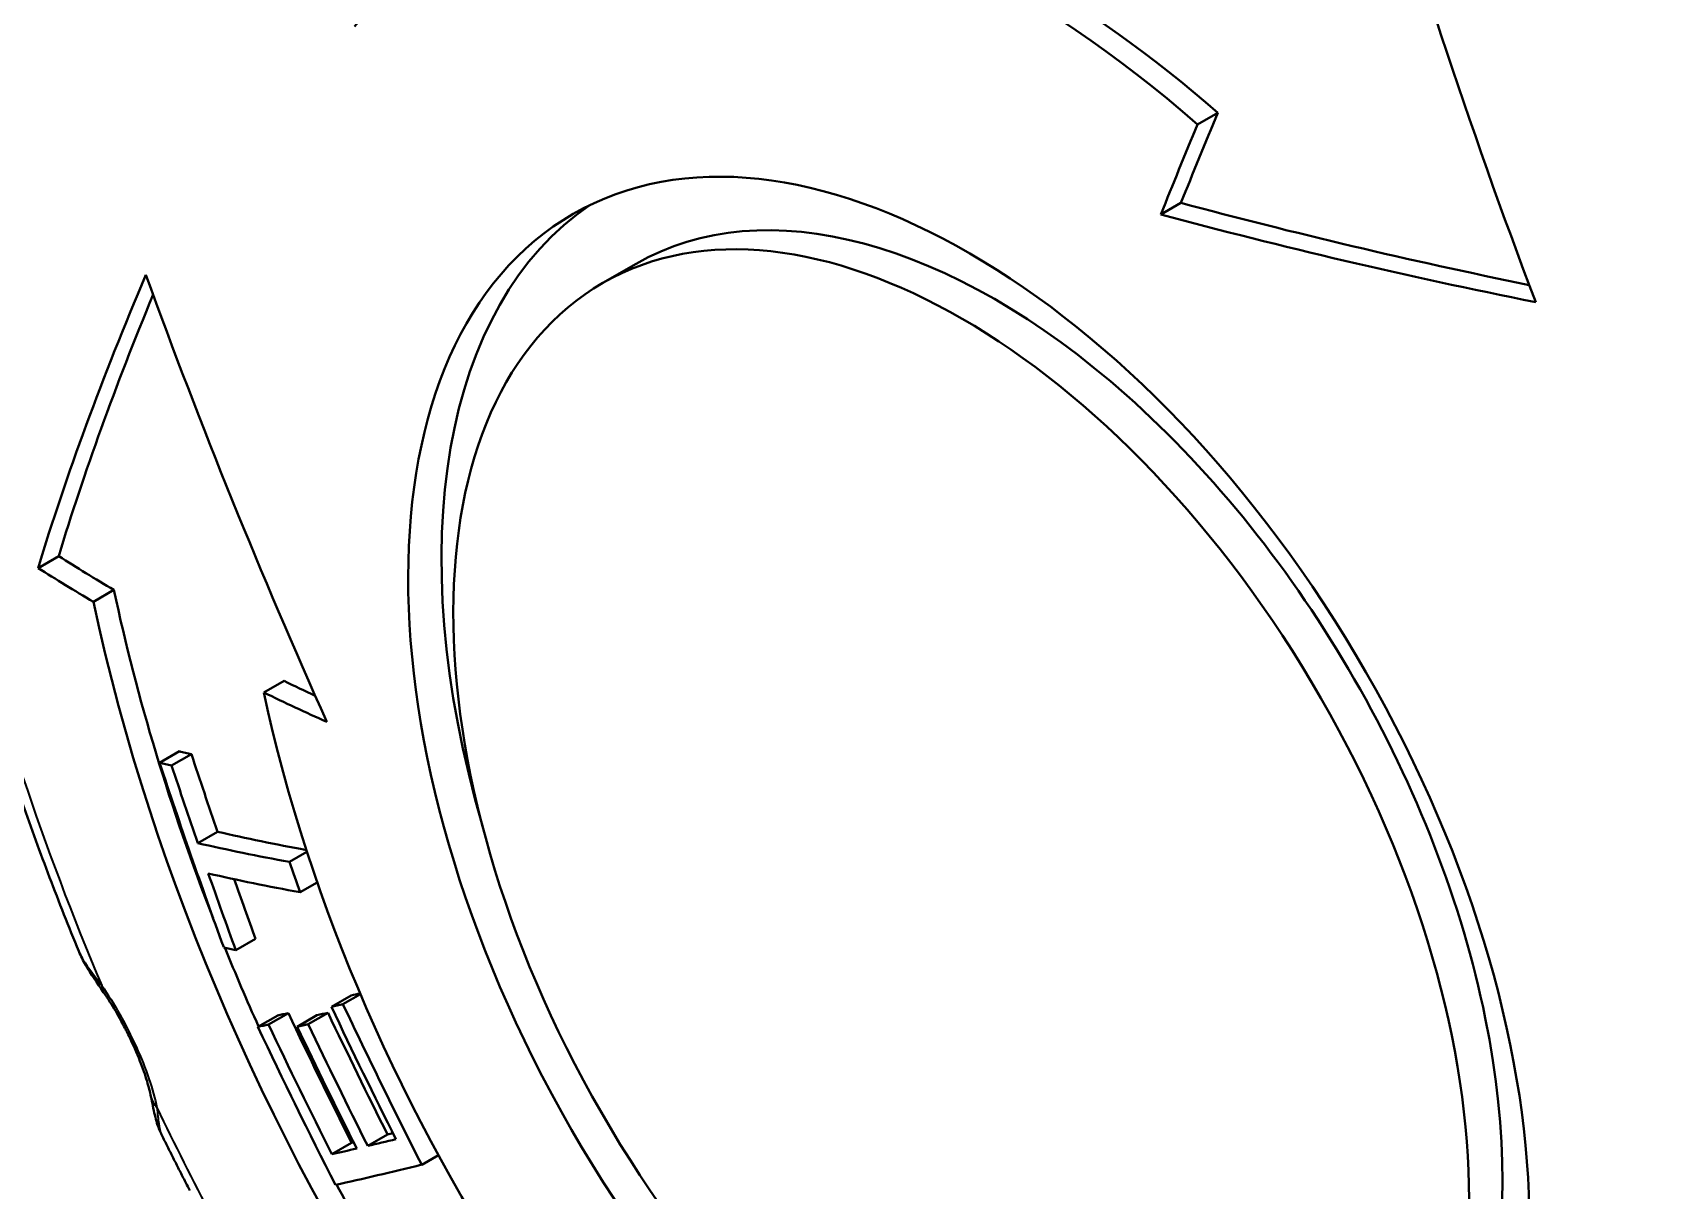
# Model space of a CAD drawing. Header units: millimetres. Extents: x 0 to 3364, y 0 to 2376.
# Drawn here: x 2996.94 to 3005.61, y 2020.78 to 2026.99 of the extents above; entities that cross this region are included whole.
import ezdxf

# ---------------------------------------------------------------- set-up
doc = ezdxf.new("R2010")
doc.units = ezdxf.units.MM
doc.header["$LTSCALE"] = 4
doc.layers.add('가시적인 것(ISO)', color=3, linetype='Continuous', lineweight=40, true_color=0x00ff00)
doc.layers.add('가시적인 좁은 것(ISO)', color=3, linetype='Continuous', lineweight=35, true_color=0x00ff00)

msp = doc.modelspace()

# ---------------------------------------------------------------- linework, layer by layer
at = {"layer": '가시적인 것(ISO)'}
for p, q in [((3003.293, 2026.5611), (3003.1846, 2026.4987)), ((3003.0956, 2026.0781), (3002.9877, 2026.016)), ((3000.1746, 2025.7513), (2999.9961, 2025.6485)), ((2997.0797, 2024.1847), (2996.9689, 2024.1208)), ((2997.3756, 2024.0032), (2997.2655, 2023.9398)), ((2998.2882, 2023.5155), (2998.1798, 2023.453)), ((2997.7264, 2023.1382), (2997.6203, 2023.0772)), ((2997.7911, 2023.1231), (2997.685, 2023.062)), ((2997.9312, 2022.7074), (2997.8251, 2022.6463)), ((2998.4106, 2022.599), (2998.3172, 2022.5452)), ((2998.4656, 2022.4357), (2998.3737, 2022.3828)), ((2998.135, 2022.1335), (2998.0289, 2022.0724)), ((2998.6478, 2021.8293), (2998.5418, 2021.7682)), ((2998.6968, 2021.8373), (2998.6032, 2021.7834)), ((2998.2535, 2021.7224), (2998.1474, 2021.6613)), ((2998.3106, 2021.7348), (2998.2045, 2021.6737)), ((2998.4641, 2021.7233), (2998.3581, 2021.6623)), ((2998.5233, 2021.7372), (2998.4173, 2021.6762)), ((2998.6495, 2021.0397), (2998.5435, 2020.9787)), ((2998.8424, 2021.0841), (2998.7363, 2021.023)), ((2999.1147, 2020.9741), (2999.0254, 2020.9226))]:
    msp.add_line(p, q, dxfattribs=at)
for centre, major_axis, ratio, start_param, end_param in [((3025.4906, 2034.7259), (6.9015, -26.8608), 0.805647, 4.739896, 4.84954), ((3002.1622, 2022.4532), (-2.9193, 5.0695), 0.578093, 5.249978, 6.506615), ((3002.2706, 2022.5156), (-2.9193, 5.0695), 0.578093, 5.249978, 6.283185), ((3021.8495, 2033.7903), (18.683, 21.4557), 0.417831, 2.244801, 2.267198), ((3021.8495, 2033.7903), (-18.5845, -21.3426), 0.417831, 5.385279, 5.4078), ((3002.0958, 2022.4149), (1.9213, -3.3363), 0.578093, 0, 3.141593), ((3002.1369, 2022.4386), (-2.1209, 3.683), 0.578093, 0.042002, 1.172136), ((3021.185, 2037.9401), (27.5554, 4.413), 0.448706, 3.926755, 4.013042), ((3021.185, 2037.9401), (-27.7056, -4.4371), 0.448706, 0.784719, 0.876916), ((3017.7578, 2038.2762), (20.4898, 18.6896), 0.290768, 2.575876, 2.685521), ((3019.3602, 2032.6749), (11.4734, -25.6056), 0.814568, 4.621494, 4.713691), ((3017.7578, 2038.2762), (-20.3761, -18.5859), 0.290768, 5.72927, 5.828202), ((3021.8495, 2033.7903), (-27.6783, -5.8995), 0.39806, 0.385035, 0.40805), ((3021.8495, 2033.7903), (-27.825, -5.9307), 0.39806, 0.386646, 0.40953), ((3002.5834, 2022.6957), (3.8176, -6.6294), 0.578093, 4.20278, 4.455741), ((3002.4733, 2022.6323), (-3.8176, 6.6294), 0.578093, 1.061188, 2.317825), ((3002.1622, 2022.4532), (2.9193, -5.0695), 0.578093, 4.20278, 5.459417), ((3021.8495, 2033.7903), (-27.825, -5.9307), 0.39806, 0.474672, 0.497069), ((3021.8495, 2033.7903), (27.6783, 5.8995), 0.39806, 3.615151, 3.626373), ((3021.6743, 2034.2941), (-26.7239, -9.2963), 0.254711, 0.379281, 0.384602), ((3017.3215, 2033.7629), (-0.1656, 27.3764), 0.775269, 1.965269, 1.981806), ((3021.5682, 2034.233), (-26.7239, -9.2963), 0.254711, 0.379281, 0.384602), ((3017.1229, 2033.7029), (0.156, -27.3379), 0.775209, 5.10716, 5.146788), ((3017.2154, 2033.7019), (-0.1656, 27.3764), 0.775269, 1.965269, 1.981806), ((3021.8183, 2033.8802), (-26.7292, -9.2968), 0.254767, 0.384666, 0.422237), ((3021.7122, 2033.8191), (-26.7292, -9.2968), 0.254767, 0.384666, 0.423459), ((3002.2706, 2022.5156), (2.9193, -5.0695), 0.578093, 0.01399, 1.26213), ((3017.8892, 2033.7067), (-0.1616, 27.6339), 0.775234, 1.982041, 1.988477), ((3002.1622, 2022.4532), (2.9193, -5.0695), 0.578093, 0.01399, 1.270627), ((3017.2143, 2033.7052), (-0.1454, 27.3765), 0.77514, 1.989009, 2.005548), ((3021.7687, 2033.6566), (-26.7293, -9.2968), 0.254767, 0.384668, 0.423461), ((3017.3204, 2033.7663), (-0.1454, 27.3765), 0.77514, 1.992697, 2.005548), ((3021.9124, 2033.2436), (-26.7242, -9.2964), 0.254711, 0.379287, 0.384607), ((3002.5834, 2022.6957), (3.8176, -6.6294), 0.578093, 4.47838, 4.539327), ((3021.6243, 2034.2483), (-25.3909, -12.4871), 0.091882, 0.396635, 0.400973), ((3021.6362, 2034.225), (-25.4026, -12.4644), 0.093138, 0.35825, 0.363928), ((3017.8865, 2032.44), (-8.8308, 25.9182), 0.810753, 1.710756, 1.739114), ((3021.6515, 2034.1931), (-25.3919, -12.4876), 0.091882, 0.376899, 0.382548), ((3018.1706, 2032.5363), (-8.8758, 26.0389), 0.81076, 1.712404, 1.738936), ((3021.5183, 2034.1872), (-25.3909, -12.4871), 0.091882, 0.396635, 0.402258), ((3018.2794, 2032.5491), (8.9005, -26.1264), 0.81075, 4.851974, 4.880669), ((3018.3648, 2032.5796), (-8.9022, 26.1625), 0.81073, 1.710745, 1.745587), ((3021.5302, 2034.164), (-25.4026, -12.4644), 0.093138, 0.35825, 0.363928), ((3017.6936, 2032.3511), (8.8078, -25.8827), 0.810732, 4.85268, 4.88733), ((3017.7804, 2032.379), (-8.8308, 25.9182), 0.810753, 1.710756, 1.739114), ((3021.5454, 2034.132), (-25.3919, -12.4876), 0.091882, 0.376899, 0.382548), ((3017.9785, 2032.4459), (8.8635, -26.003), 0.81076, 4.853975, 4.880544), ((3018.0646, 2032.4752), (-8.8758, 26.0389), 0.81076, 1.712404, 1.738936), ((3002.5834, 2022.6957), (3.8176, -6.6294), 0.578093, 4.580744, 4.610718), ((3021.9728, 2033.5397), (-25.3953, -12.4856), 0.092046, 0.363902, 0.364991), ((3021.8687, 2033.4743), (-25.4006, -12.4748), 0.092636, 0.38262, 0.39671), ((3021.9748, 2033.5354), (-25.4006, -12.4748), 0.092636, 0.38262, 0.38536), ((3021.8667, 2033.4786), (-25.3953, -12.4856), 0.092046, 0.363902, 0.376925), ((3021.9427, 2033.3238), (-25.3959, -12.4793), 0.092333, 0.35822, 0.402286), ((3002.5834, 2022.6957), (3.8176, -6.6294), 0.578093, 4.663445, 4.786611)]:
    msp.add_ellipse(centre, major_axis=major_axis, ratio=ratio, start_param=start_param, end_param=end_param, dxfattribs=at)
for centre, major_axis in [((3001.9581, 2022.3356), (-2.1209, 3.683)), ((3001.9174, 2022.3122), (-1.9213, 3.3363))]:
    msp.add_ellipse(centre, major_axis=major_axis, ratio=0.578093, dxfattribs=at)
for points, knots in [([(2996.5262, 2024.053), (2996.5599, 2023.9206), (2996.5957, 2023.788), (2996.6716, 2023.5227), (2996.7116, 2023.39), (2996.7959, 2023.1245), (2996.84, 2022.9918), (2996.9325, 2022.7268), (2996.9807, 2022.5943), (2997.0812, 2022.33), (2997.1334, 2022.1981), (2997.1875, 2022.0666)], [5.0441056, 5.0441056, 5.0441056, 5.0441056, 5.0892748, 5.0892748, 5.1344439, 5.1344439, 5.179613, 5.179613, 5.2247822, 5.2247822, 5.2699513, 5.2699513, 5.2699513, 5.2699513]), ([(2997.3205, 2021.8459), (2997.2848, 2021.8974), (2997.2519, 2021.9442), (2997.2106, 2022.0164), (2997.1981, 2022.0409), (2997.1876, 2022.0664)], [0, 0, 0, 0, 0.04252044, 0.04252044, 0.0634907, 0.0634907, 0.0634907, 0.0634907]), ([(2997.5741, 2021.2889), (2997.5694, 2021.312), (2997.5623, 2021.3398), (2997.5431, 2021.4033), (2997.5302, 2021.4403), (2997.4983, 2021.5215), (2997.4783, 2021.5671), (2997.4513, 2021.6223), (2997.4459, 2021.6332), (2997.4383, 2021.648), (2997.4362, 2021.652), (2997.4278, 2021.6681), (2997.4214, 2021.6801), (2997.3954, 2021.7277), (2997.375, 2021.7624), (2997.3432, 2021.8124), (2997.3318, 2021.8297), (2997.3205, 2021.8459)], [0, 0, 0, 0, 0.0232218, 0.0232218, 0.0492965, 0.0492965, 0.0789468, 0.0789468, 0.0862222, 0.0862222, 0.0889488, 0.0889488, 0.0971348, 0.0971348, 0.1218689, 0.1218689, 0.1357853, 0.1357853, 0.1357853, 0.1357853]), ([(2997.6287, 2021.089), (2997.6134, 2021.12), (2997.6046, 2021.1495), (2997.5895, 2021.2094), (2997.5837, 2021.2411), (2997.5758, 2021.2805), (2997.575, 2021.2847), (2997.5741, 2021.2889)], [0, 0, 0, 0, 0.02617037, 0.02617037, 0.05761181, 0.05761181, 0.06127647, 0.06127647, 0.06127647, 0.06127647]), ([(2997.6288, 2021.0887), (2997.6389, 2021.0682), (2997.6489, 2021.0478), (2997.6692, 2021.007), (2997.6794, 2020.9866), (2997.6999, 2020.9459), (2997.7101, 2020.9256), (2997.7307, 2020.8849), (2997.7411, 2020.8646), (2997.7619, 2020.824), (2997.7724, 2020.8037), (2997.7828, 2020.7835)], [5.38289826, 5.38289826, 5.38289826, 5.38289826, 5.39005455, 5.39005455, 5.39721084, 5.39721084, 5.40436713, 5.40436713, 5.41152342, 5.41152342, 5.41867971, 5.41867971, 5.41867971, 5.41867971])]:
    msp.add_open_spline(points, degree=3, knots=knots, dxfattribs=at)
for points in [[(2997.1875, 2022.0666), (2997.1876, 2022.0665), (2997.1876, 2022.0665), (2997.1876, 2022.0664)], [(2997.6287, 2021.0889), (2997.6287, 2021.0889), (2997.6288, 2021.0888), (2997.6288, 2021.0887)]]:
    msp.add_open_spline(points, degree=3, dxfattribs=at)
at = {"layer": '가시적인 좁은 것(ISO)'}
for centre, major_axis, ratio, start_param, end_param in [((3006.3285, 2024.8524), (-3.618, 6.2827), 0.578093, 3.622711, 5.861333), ((3002.8444, 2022.846), (4.6549, -8.0834), 0.578093, 4.241697, 4.504203), ((2997.5259, 2021.9885), (-0.2053, -0.1426), 0.462149, 5.956734, 6.283186), ((2997.819, 2021.3389), (-0.2449, -0.05), 0.68214, 0.000002, 0.394254), ((3002.8444, 2022.846), (4.6549, -8.0834), 0.578093, 4.582036, 4.652556)]:
    msp.add_ellipse(centre, major_axis=major_axis, ratio=ratio, start_param=start_param, end_param=end_param, dxfattribs=at)
for points, knots in [([(2997.1876, 2022.0664), (2997.1887, 2022.0637), (2997.1899, 2022.0611), (2997.1911, 2022.0584), (2997.1924, 2022.0553), (2997.1939, 2022.0523), (2997.1954, 2022.0492), (2997.1969, 2022.0461), (2997.1985, 2022.0429), (2997.2002, 2022.0398), (2997.2237, 2021.9956), (2997.2629, 2021.9446), (2997.3102, 2021.8838)], [0.0018880596, 0.0018880596, 0.0018880596, 0.0018880596, 0.001923573, 0.001923573, 0.001923573, 0.0019635845, 0.0019635845, 0.0019635845, 0.0020037218, 0.0020037218, 0.0020037218, 0.002564764, 0.002564764, 0.002564764, 0.002564764]), ([(2997.3102, 2021.8838), (2997.3434, 2021.8361), (2997.3757, 2021.7842), (2997.4072, 2021.7282), (2997.4387, 2021.6721), (2997.468, 2021.6142), (2997.4946, 2021.5554), (2997.5478, 2021.4377), (2997.5868, 2021.3224), (2997.606, 2021.2285)], [0, 0, 0, 0, 0.000387646, 0.000387646, 0.000387646, 0.000775291, 0.000775291, 0.000775291, 0.001550582, 0.001550582, 0.001550582, 0.001550582]), ([(2997.606, 2021.2285), (2997.61, 2021.1947), (2997.6127, 2021.1657), (2997.619, 2021.1197), (2997.6225, 2021.1026), (2997.6281, 2021.0901), (2997.6284, 2021.0895), (2997.6287, 2021.0889)], [0.0041747233, 0.0041747233, 0.0041747233, 0.0041747233, 0.0044943809, 0.0044943809, 0.0048140386, 0.0048140386, 0.0048305628, 0.0048305628, 0.0048305628, 0.0048305628])]:
    msp.add_open_spline(points, degree=3, knots=knots, dxfattribs=at)

doc.saveas('drawing.dxf')
